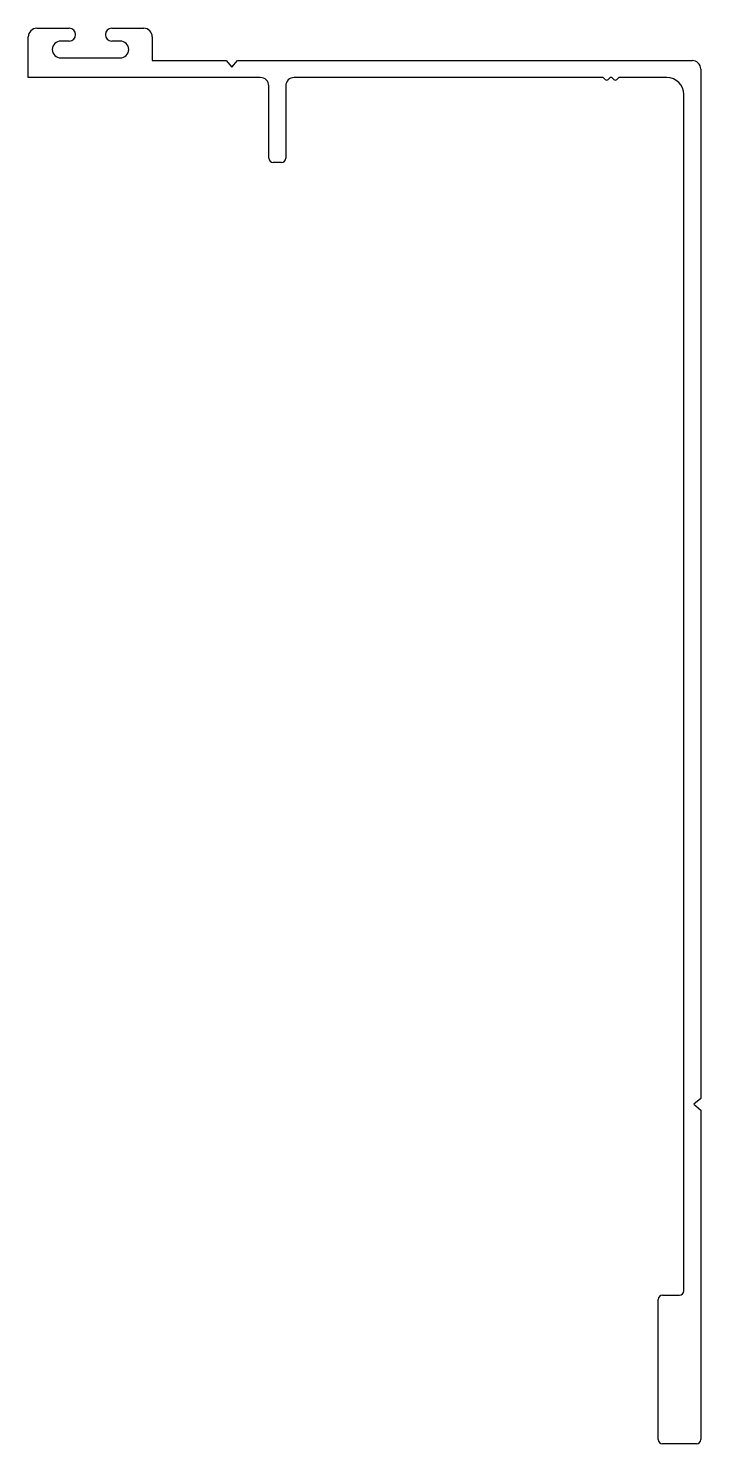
# Model space of a CAD drawing. Extents: x 8 to 88, y 7 to 174.
import ezdxf

# ---------------------------------------------------------------- set-up
doc = ezdxf.new("R2010")
doc.units = 0
doc.layers.get('0').update_dxf_attribs({"linetype": 'CONTINUOUS'})

msp = doc.modelspace()

# ---------------------------------------------------------------- linework, layer by layer
for p, q in [((9.31, 174.17), (13.14, 174.17)), ((18.14, 174.17), (21.91, 174.17)), ((8.31, 168.37), (8.31, 173.17)), ((13.14, 172.67), (12.14, 172.67)), ((19.14, 172.67), (18.14, 172.67)), ((22.91, 173.17), (22.91, 170.37)), ((12.14, 170.67), (19.14, 170.67)), ((22.91, 170.37), (31.62, 170.37)), ((31.62, 170.37), (32.3, 169.57)), ((32.3, 169.57), (32.97, 170.37)), ((32.97, 170.37), (86.55, 170.37)), ((87.55, 169.37), (87.55, 48.03)), ((35.65, 168.37), (8.31, 168.37)), ((36.65, 158.87), (36.65, 167.37)), ((38.65, 167.37), (38.65, 158.87)), ((75.97, 168.37), (39.65, 168.37)), ((76.3, 168.14), (76.15, 168.29)), ((76.81, 168.29), (76.65, 168.14)), ((77.32, 168.14), (77.16, 168.29)), ((77.83, 168.29), (77.67, 168.14)), ((83.55, 168.37), (78.01, 168.37)), ((85.55, 25.37), (85.55, 166.37)), ((38.15, 158.37), (37.15, 158.37)), ((87.55, 48.03), (86.75, 47.36)), ((86.75, 47.36), (87.55, 46.69)), ((87.55, 46.69), (87.55, 7.87)), ((82.55, 7.87), (82.55, 24.37)), ((83.05, 24.87), (85.05, 24.87)), ((87.05, 7.37), (83.05, 7.37))]:
    msp.add_line(p, q)
for centre, radius, start, end in [((9.31, 173.17), 1, 90, 180), ((13.14, 173.42), 0.75, 270, 90), ((18.14, 173.42), 0.75, 90, 270), ((21.91, 173.17), 1, 360, 90), ((12.14, 171.67), 1, 90, 270), ((19.14, 171.67), 1, 270, 90), ((86.55, 169.37), 1, 0, 90), ((35.65, 167.37), 1, 0, 90), ((39.65, 167.37), 1, 90, 180), ((75.97, 168.12), 0.25, 45, 90), ((76.48, 168.32), 0.25, 225, 315), ((76.99, 168.12), 0.25, 45, 135), ((77.5, 168.32), 0.25, 225, 315), ((78.01, 168.12), 0.25, 90, 135), ((83.55, 166.37), 2, 0, 90), ((37.15, 158.87), 0.5, 180, 270), ((38.15, 158.87), 0.5, 270, 0), ((85.05, 25.37), 0.5, 270, 360), ((83.05, 24.37), 0.5, 90, 180), ((83.05, 7.87), 0.5, 180, 270), ((87.05, 7.87), 0.5, 270, 0)]:
    msp.add_arc(centre, radius, start, end)

doc.saveas('drawing.dxf')
